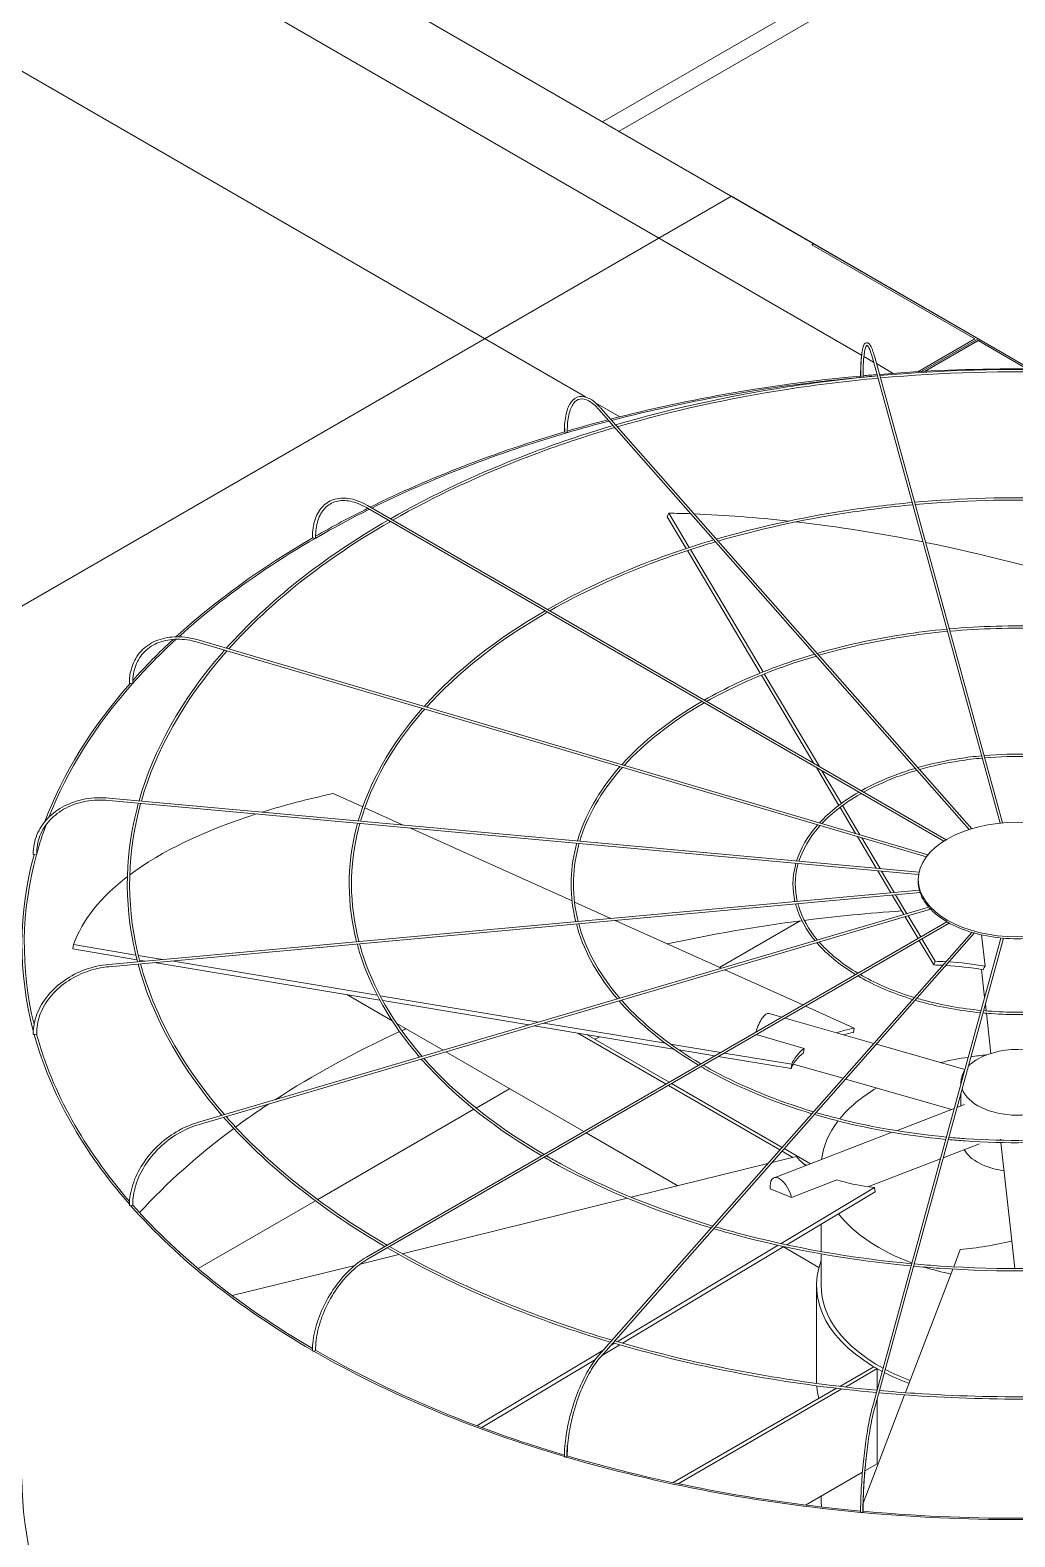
# Model space of a CAD drawing. Header units: millimetres. Extents: x -312439 to 477422, y -331570 to 212570.
# Drawn here: x 396680.4 to 396939.7, y 106075.7 to 106472.1 of the extents above; entities that cross this region are included whole.
import ezdxf

# ---------------------------------------------------------------- set-up
doc = ezdxf.new("R2010")
doc.units = ezdxf.units.MM

msp = doc.modelspace()

# ---------------------------------------------------------------- linework, layer by layer
at = {"color": 3, "linetype": 'Continuous', "lineweight": 0, "extrusion": (0, 0.816497, 0.57735)}
for p, q in [((396929.997, 106390.924), (396671.151, 106540.369)), ((396671.171, 106518.355), (396899.309, 106386.639)), ((396924.52, 106501.918), (396831.135, 106448.002)), ((396928.851, 106499.418), (396835.466, 106445.502)), ((396826.606, 106375.608), (396671.171, 106465.348)), ((396865.037, 106428.429), (395875.478, 105857.107))]:
    msp.add_line(p, q, dxfattribs=at)
at = {"color": 0, "linetype": 'Continuous', "lineweight": 0, "extrusion": (0, 0.816497, 0.57735)}
for p, q in [((396865.037, 106428.429), (396943.711, 106383.007)), ((396886.257, 106415.678), (396886.69, 106415.928)), ((396929.131, 106390.924), (396886.257, 106415.678)), ((396914.109, 106382.251), (396929.131, 106390.924)), ((396915.07, 106382.306), (396929.997, 106390.924)), ((396930.43, 106390.674), (396916.028, 106382.359)), ((396929.997, 106390.424), (396916.028, 106382.359)), ((396942.836, 106383.012), (396929.997, 106390.424)), ((396899.93, 106386.281), (396902.482, 106384.807)), ((396935.765, 106263.482), (396902.172, 106385.937)), ((396936.384, 106263.542), (396902.763, 106386.099)), ((396903.237, 106384.372), (396907.644, 106381.827)), ((396835.637, 106370.394), (396829.214, 106374.102)), ((396927.664, 106261.817), (396830.164, 106372.295)), ((396830.623, 106372.701), (396928.305, 106262.016)), ((396769.237, 106347.046), (396921.555, 106259.105)), ((396768.931, 106346.515), (396920.963, 106258.739)), ((396848.164, 106344.073), (396848.534, 106345.039)), ((396853.126, 106335.732), (396848.164, 106344.073)), ((396848.534, 106345.039), (396853.918, 106335.991)), ((396872.627, 106302.957), (396853.447, 106335.193)), ((396854.239, 106335.452), (396873.389, 106303.265)), ((396916.794, 106255.147), (396724.627, 106311.677)), ((396916.385, 106254.628), (396724.454, 106311.09)), ((396886.769, 106279.189), (396872.944, 106302.425)), ((396873.706, 106302.733), (396888.21, 106278.357)), ((396893.335, 106268.154), (396887.41, 106278.111)), ((396888.851, 106277.28), (396893.99, 106268.643)), ((396914.335, 106249.967), (396701.094, 106269.467)), ((396701.15, 106270.077), (396914.449, 106250.572)), ((396767.975, 106267.792), (396760.216, 106271.283)), ((396894.304, 106268.114), (396898.885, 106260.415)), ((396778.642, 106262.99), (396768.535, 106267.539)), ((396897.739, 106260.752), (396893.65, 106267.624)), ((396823.072, 106242.994), (396780.357, 106262.219)), ((396903.183, 106251.602), (396898.199, 106259.978)), ((396899.346, 106259.641), (396904.183, 106251.511)), ((396907.02, 106245.154), (396903.57, 106250.952)), ((396904.57, 106250.86), (396907.916, 106245.236)), ((396914.232, 106248.133), (396914.232, 106248.633)), ((396701.094, 106226.323), (396914.536, 106245.841)), ((396914.717, 106245.243), (396701.15, 106225.714)), ((396910.436, 106239.412), (396907.367, 106244.571)), ((396908.263, 106244.653), (396911.241, 106239.649)), ((396917.024, 106241.35), (396724.454, 106184.701)), ((396917.483, 106240.846), (396724.627, 106184.113)), ((396833.259, 106238.409), (396823.722, 106242.701)), ((396921.785, 106237.525), (396768.931, 106149.275)), ((396922.404, 106237.175), (396769.237, 106148.744)), ((396862.417, 106225.286), (396834.395, 106237.898)), ((396861.911, 106225.514), (396883.103, 106237.749)), ((396914.173, 106233.131), (396910.759, 106238.868)), ((396911.564, 106239.105), (396914.877, 106233.537)), ((396830.164, 106123.495), (396928.341, 106234.74)), ((396928.991, 106234.552), (396830.623, 106123.09)), ((396902.172, 106109.853), (396936.026, 106233.258)), ((396936.646, 106233.202), (396902.763, 106109.691)), ((396918.318, 106226.165), (396914.487, 106232.604)), ((396915.19, 106233.011), (396918.688, 106227.132)), ((396931.841, 106225.857), (396930.928, 106234.066)), ((396691.646, 106230.365), (396691.811, 106231.51)), ((396708.501, 106227.558), (396691.646, 106230.365)), ((396691.811, 106231.51), (396708.198, 106228.781)), ((396708.855, 106228.672), (396715.209, 106227.614)), ((396710.663, 106227.198), (396709.162, 106227.448)), ((396772.48, 106216.907), (396713.048, 106226.801)), ((396717.594, 106227.217), (396771.798, 106218.193)), ((396883.866, 106215.633), (396863.275, 106224.9)), ((396918.318, 106226.165), (396918.688, 106227.132)), ((396930.897, 106224.986), (396931.722, 106217.569)), ((396775.743, 106211.444), (396763.77, 106218.357)), ((396772.554, 106218.067), (396814.269, 106211.122)), ((396811.724, 106210.373), (396773.248, 106216.779)), ((396874.987, 106213.394), (396878.333, 106212.438)), ((396897.339, 106209.569), (396884.554, 106215.323)), ((396931.905, 106215.922), (396932.11, 106214.081)), ((396932.179, 106213.461), (396933.354, 106202.895)), ((396789.117, 106203.723), (396776.935, 106210.756)), ((396849.803, 106204.033), (396813.11, 106210.142)), ((396815.655, 106210.891), (396847.684, 106205.559)), ((396879.153, 106212.204), (396902.553, 106205.519)), ((396897.174, 106208.424), (396897.339, 106209.569)), ((396824.625, 106208.225), (396847.831, 106194.828)), ((396848.697, 106195.328), (396827.059, 106207.82)), ((396829.162, 106206.606), (396830.323, 106207.277)), ((396849.028, 106205.335), (396862.225, 106203.138)), ((396871.584, 106207.834), (396884.207, 106204.228)), ((396903.205, 106205.333), (396926.537, 106198.667)), ((396826.177, 106182.326), (396789.849, 106203.3)), ((396860.648, 106202.228), (396851.227, 106203.796)), ((396880.759, 106198.88), (396861.599, 106202.07)), ((396863.175, 106202.98), (396880.924, 106200.025)), ((396880.759, 106198.88), (396880.924, 106200.025)), ((396881.325, 106200.086), (396894.449, 106196.337)), ((396797.824, 106188.513), (396806.642, 106193.604)), ((396848.443, 106194.474), (396877.831, 106177.507)), ((396878.416, 106178.169), (396849.309, 106194.974)), ((396895.101, 106196.15), (396923.056, 106188.164)), ((396925.491, 106195.286), (396925.491, 106194.857)), ((396925.491, 106192.542), (396925.491, 106189.101)), ((396924.436, 106188.695), (396926.381, 106189.443)), ((396756.105, 106164.427), (396797.256, 106188.185)), ((396908.498, 106182.564), (396923.726, 106188.422)), ((396850.892, 106168.057), (396826.79, 106181.972)), ((396876.273, 106170.169), (396907.37, 106182.131)), ((396878.372, 106177.194), (396881.248, 106175.534)), ((396885.875, 106173.863), (396878.957, 106177.857)), ((396920.803, 106175.453), (396930.35, 106179.125)), ((396935.893, 106180.062), (396935.866, 106180.304)), ((396938.841, 106153.547), (396935.961, 106179.447)), ((396874.658, 106173.911), (396838.641, 106165.039)), ((396882.181, 106175.764), (396875.701, 106174.168)), ((396883.883, 106174.013), (396884.836, 106173.463)), ((396900.977, 106167.826), (396920.093, 106175.18)), ((396880.9, 106165.007), (396892.833, 106169.597)), ((396837.636, 106164.792), (396778.368, 106150.193)), ((396875.204, 106167.276), (396880.9, 106165.007)), ((396878.111, 106152.869), (396902.703, 106167.589)), ((396902.909, 106166.458), (396879.652, 106152.536)), ((396902.909, 106166.458), (396902.703, 106167.589)), ((396724.64, 106146.26), (396755.526, 106164.093)), ((396888.667, 106150.776), (396888.667, 106157.933)), ((396938.841, 106153.547), (396939.649, 106146.281)), ((396777.494, 106149.978), (396767.302, 106147.467)), ((396834.969, 106127.045), (396877.345, 106152.411)), ((396878.881, 106152.075), (396836.382, 106126.637)), ((396888.082, 106146.585), (396878.73, 106151.985)), ((396888.667, 106141.844), (396888.667, 106150.154)), ((396925.31, 106151.283), (396923.571, 106146.745)), ((396765.855, 106147.111), (396733.595, 106139.165)), ((396923.341, 106146.144), (396910.886, 106113.636)), ((396887.442, 106116.841), (396887.442, 106141.844)), ((396835.663, 106126.206), (396830.81, 106123.301)), ((396833.157, 106125.961), (396834.253, 106126.616)), ((396798.025, 106104.932), (396831.426, 106124.924)), ((396829.237, 106122.36), (396799.317, 106104.451)), ((396902.542, 106120.448), (396893.6, 106115.286)), ((396895.043, 106115.118), (396903.408, 106119.948)), ((396903.408, 106119.948), (396902.542, 106120.448)), ((396903.408, 106119.948), (396903.408, 106114.359)), ((396892.715, 106114.774), (396849.729, 106089.956)), ((396850.996, 106089.688), (396894.153, 106114.604)), ((396910.657, 106113.039), (396899.735, 106084.532)), ((396903.408, 106112.044), (396903.408, 106094.945)), ((396903.408, 106094.945), (396900.205, 106093.095)), ((396899.54, 106092.711), (396884.569, 106084.068)), ((396888.667, 106085.448), (396888.667, 106086.434)), ((396899.057, 106082.762), (396898.954, 106082.494))]:
    msp.add_line(p, q, dxfattribs=at)
at = {"color": 0, "linetype": 'Continuous', "lineweight": 0}
for centre, major_axis, ratio, start_param, end_param in [((396940.467, 106231.622), (-262.225, 0), 0.5773503, 4.5737285, 4.8518651), ((396940.467, 106231.622), (-262.225, 0), 0.5773503, 4.8709744, 5.1337903), ((396940.467, 106231.622), (-261.613, 0), 0.5773503, 4.8702538, 5.1336735), ((396899.362, 106381.129), (0.306, 0), 0.5773503, 3.1415927, 3.7072911), ((396899.41, 106380.955), (0.306, 0.001), 0.5647458, 3.2969897, 4.867786), ((396899.41, 106380.955), (0.306, 0.001), 0.5647458, 4.867786, 6.2831853), ((396940.467, 106231.622), (-261.613, 0), 0.5773503, 4.8601846, 4.8693633), ((396940.467, 106231.622), (-262.225, 0), 0.5773503, 4.8542575, 4.8684283), ((396940.467, 106231.622), (-261.613, 0), 0.5773503, 5.1364588, 5.1836819), ((396940.467, 106231.622), (-262.225, 0), 0.5773503, 5.1365691, 5.1818933), ((396940.467, 106231.622), (-262.225, 0), 0.5773503, 5.1849758, 5.420347), ((396940.467, 106231.622), (-261.613, 0), 0.5773503, 5.183912, 5.4201653), ((396821.381, 106366.501), (0.306, 0), 0.5773503, 3.1415927, 4.134446), ((396821.52, 106366.343), (0.306, 0.003), 0.5659728, 3.6079382, 5.1787345), ((396821.52, 106366.343), (0.306, 0.003), 0.5659728, 5.1787345, 6.2831853), ((396940.467, 106231.622), (-261.613, 0), 0.5773503, 5.4234857, 5.718128), ((396940.467, 106231.622), (-262.225, 0), 0.5773503, 5.4236595, 5.4949761), ((396940.837, 106189.906), (-236.033, 90.421), 0.5343599, 5.2814302, 5.3074736), ((396940.837, 106189.906), (-236.033, 90.421), 0.5343599, 5.1688261, 5.2776752), ((396940.837, 106189.906), (-236.033, 90.421), 0.5343599, 5.0198116, 5.1604272), ((396940.467, 106231.622), (-262.225, 0), 0.5773503, 5.4989549, 5.7196003), ((396755.046, 106338.675), (0.306, 0), 0.5773503, 3.1415927, 4.450555), ((396755.262, 106338.55), (0.306, 0.004), 0.5683066, 3.9193388, 5.4901351), ((396755.262, 106338.55), (0.306, 0.004), 0.5683066, 5.4901351, 6.2831853), ((396940.837, 106189.906), (-236.033, 90.421), 0.5343599, 4.8289255, 5.0170065), ((396940.467, 106231.622), (-261.613, 0), 0.5773503, 5.7230202, 5.8115447), ((396940.467, 106231.622), (-262.225, 0), 0.5773503, 5.7247725, 5.8068149), ((396940.467, 106231.622), (-262.225, 0), 0.5773503, 5.8129334, 6.0685314), ((396940.467, 106231.622), (-261.613, 0), 0.5773503, 5.8119417, 6.0598961), ((396706.851, 106300.377), (0.306, 0), 0.5773503, 3.1415927, 4.7647143), ((396707.124, 106300.297), (0.306, 0.005), 0.5715189, 4.2314546, 5.8022509), ((396707.124, 106300.297), (0.306, 0.005), 0.5715189, 5.8022509, 6.2831853), ((396940.632, 106190.084), (-250.189, 35.961), 0.3284711, 5.5638228, 5.6785471), ((396940.632, 106190.084), (-250.189, 35.961), 0.3284711, 5.6885713, 5.965771), ((396940.467, 106231.622), (-261.613, 0), 0.5773503, 6.0736106, 6.1250005), ((396940.467, 106231.622), (-262.225, 0), 0.5773503, 6.126925, 6.4343205), ((396940.467, 106231.622), (-261.613, 0), 0.5773503, 6.1262297, 6.4235661), ((396681.513, 106255.355), (0.306, 0), 0.5773503, 3.1415927, 5.0788735), ((396681.816, 106255.327), (0.306, 0.006), 0.5752952, 4.5444916, 6.1152879), ((396681.816, 106255.327), (0.306, 0.006), 0.5752952, 6.1152879, 6.2831853), ((396940.632, 106190.084), (-250.189, 35.961), 0.3284711, 5.9728515, 6.2156373), ((396940.359, 106248.133), (-26.126, 0), 0.5773503, 0, 0.1535113), ((396940.359, 106248.133), (-26.126, 0), 0.5773503, 0.160648, 0.4676706), ((396940.467, 106090.382), (-261.613, 0), 0.5773503, 4.8296672, 4.9289778), ((396940.359, 106248.133), (-26.126, 0), 0.5773503, 0.4748072, 0.7818298), ((396940.467, 106090.382), (-261.613, 0), 0.5773503, 4.9315023, 5.0730373), ((396940.359, 106248.133), (-26.126, 0), 0.5773503, 0.7889665, 1.0959891), ((396940.359, 106248.133), (-26.126, 0), 0.5773503, 1.1031258, 1.4101484), ((396940.359, 106248.133), (-26.126, 0), 0.5773503, 1.417285, 1.7243076), ((396940.467, 106188.939), (-56.639, 21.698), 0.5343599, 5.2632147, 5.3074736), ((396940.837, 106189.906), (56.639, -21.698), 0.5343599, 2.113134, 2.1658809), ((396940.467, 106188.939), (-56.639, 21.698), 0.5343599, 5.0728277, 5.2488944), ((396940.837, 106189.906), (56.639, -21.698), 0.5343599, 1.92896, 2.0989228), ((396873.469, 106208.079), (1.518, 5.315), 0.3621096, 0, 1.5955332), ((396940.467, 106090.382), (-261.613, 0), 0.5773503, 5.3840325, 5.5566031), ((396940.467, 106090.382), (-261.613, 0), 0.5773503, 5.3759613, 5.381266), ((396940.632, 106190.084), (-60.036, 8.629), 0.3284711, 5.5638228, 5.6832782), ((396940.467, 106188.939), (-60.036, 8.629), 0.3284711, 5.5638228, 5.6281345), ((396681.513, 106208.015), (0.306, 0), 0.5773503, 3.1415927, 5.3930328), ((396940.467, 106231.622), (-262.225, 0), 0.5773503, 0.15775, 0.4689102), ((396681.816, 106208.043), (0.306, 0.006), 0.5792658, 4.8585762, 6.2831853), ((396940.467, 106231.622), (-261.613, 0), 0.5773503, 0.1573017, 0.4645126), ((396940.467, 106188.939), (-60.036, 8.629), 0.3284711, 5.9809914, 6.2156373), ((396940.632, 106190.084), (-60.036, 8.629), 0.3284711, 5.9787164, 6.2156373), ((396940.467, 106172.974), (-51.8, 0), 0.5773503, 4.9668384, 5.1151413), ((396940.467, 106195.286), (-14.976, 0), 0.5773503, 5.4977871, 5.7722245), ((396940.467, 106172.974), (-51.8, 0), 0.5773503, 4.8725497, 4.9536635), ((396940.467, 106195.286), (-14.976, 0), 0.5773503, 3.6916997, 5.4977871), ((396940.467, 106195.286), (-14.976, 0), 0.5773503, 5.9253681, 6.3268432), ((396940.467, 106172.974), (-51.8, 0), 0.5773503, 5.5125312, 5.8454489), ((396940.467, 106195.286), (-14.976, 0), 0.5773503, 0.1968015, 2.9056449), ((396940.467, 106090.382), (-261.613, 0), 0.5773503, 5.5668053, 5.6187776), ((396940.467, 106172.974), (-51.8, 0), 0.5773503, 5.864801, 6.2160224), ((396940.467, 106090.382), (-261.613, 0), 0.5773503, 5.6218563, 5.7966666), ((396940.467, 106180.379), (-14.976, 0), 0.5773503, 0.3310244, 1.3226651), ((396940.261, 106190.07), (-59.674, -10.853), 0.3443205, 0.1772511, 0.3142745), ((396878.258, 106165.01), (-1.984, 5.159), 0.4527097, 4.5393785, 7.2340672), ((396940.261, 106190.07), (-59.674, -10.853), 0.3443205, 0.5921448, 0.8290657), ((396706.851, 106162.993), (0.306, 0), 0.5773503, 3.1415927, 5.7071921), ((396940.467, 106231.622), (-262.225, 0), 0.5773503, 0.4717795, 0.7837457), ((396707.124, 106163.073), (0.306, 0.005), 0.5830421, 5.1737369, 6.2831853), ((396940.467, 106231.622), (-261.613, 0), 0.5773503, 0.4715588, 0.781436), ((396940.467, 106172.974), (-51.8, 0), 0.5773503, 0.4237953, 1.0021877), ((396940.097, 106189.878), (-56.425, -22.248), 0.5660586, 1.0925617, 1.3294826), ((396940.467, 106141.844), (-53.025, 0), 0.5773503, 6.0678252, 7.1147249), ((396940.467, 106172.974), (-51.8, 0), 0.5773503, 1.0153625, 1.0203014), ((396940.467, 106172.974), (-51.8, 0), 0.5773503, 1.0757224, 1.2236785), ((396940.467, 106141.844), (-51.8, 0), 0.5773503, 0, 0.8158921), ((396755.046, 106124.694), (0.306, 0), 0.5773503, 3.1415927, 6.0213513), ((396940.467, 106231.622), (-262.225, 0), 0.5773503, 0.7858257, 1.0981183), ((396755.262, 106124.819), (0.306, 0.004), 0.5862544, 5.4898935, 6.2831853), ((396940.467, 106231.622), (-261.613, 0), 0.5773503, 0.7858227, 1.096892), ((396940.467, 106141.844), (-53.025, 0), 0.5773503, 0.8456372, 1.0001122), ((396940.467, 106141.844), (-51.8, 0), 0.5773503, 0.8304704, 0.9913861), ((396940.467, 106116.841), (-53.025, 0), 0.5773503, 0, 0.0255506), ((396940.467, 106116.841), (-53.025, 0), 0.5773503, 0.0459168, 0.1554998), ((396821.381, 106096.869), (-0.306, 0), 0.5773503, 0, 3.1415927), ((396940.467, 106231.622), (-262.225, 0), 0.5773503, 1.0998851, 1.4125333), ((396821.52, 106097.026), (-0.306, -0.003), 0.5885883, 2.6652649, 3.1415927), ((396940.467, 106231.622), (-261.613, 0), 0.5773503, 1.1000981, 1.4118355), ((396940.467, 106116.841), (-53.025, 0), 0.5773503, 0.7969487, 0.8037884), ((396940.467, 106085.448), (-51.8, 0), 0.5773503, 0, 0.0632109), ((396899.362, 106082.24), (-0.306, 0), 0.5773503, 0, 3.1415927), ((396940.467, 106231.622), (-262.225, 0), 0.5773503, 1.4139544, 1.727034), ((396899.41, 106082.415), (-0.306, -0.001), 0.5898153, 2.9827557, 3.1415927), ((396940.467, 106231.622), (-261.613, 0), 0.5773503, 1.41439, 1.726367)]:
    msp.add_ellipse(centre, major_axis=major_axis, ratio=ratio, start_param=start_param, end_param=end_param, dxfattribs=at)
msp.add_ellipse((396940.359, 106248.633), major_axis=(-26.126, 0), ratio=0.5773503, dxfattribs=at)
at = {"color": 3, "linetype": 'Continuous', "lineweight": 0}
msp.add_ellipse((396940.467, 106090.882), major_axis=(-262.225, 0), ratio=0.5773503, start_param=0, end_param=2.3561945, dxfattribs=at)
at = {"color": 0, "linetype": 'Continuous', "lineweight": 0}
for points, knots in [([(396899.055, 106381.129), (396899.055, 106382.833), (396899.107, 106384.35), (396899.31, 106386.868), (396899.459, 106387.868), (396899.861, 106389.29), (396900.087, 106389.805), (396900.872, 106389.92), (396901.12, 106389.773), (396901.671, 106389.187), (396901.979, 106388.533), (396902.458, 106387.151), (396902.611, 106386.653), (396902.763, 106386.099)], [4.712389, 4.712389, 4.712389, 4.712389, 5.0265482, 5.0265482, 5.3407075, 5.3407075, 5.6548668, 5.6548668, 5.8236028, 5.8236028, 6.1377621, 6.1377621, 6.2831853, 6.2831853, 6.2831853, 6.2831853]), ([(396899.437, 106387.265), (396899.428, 106387.205), (396899.419, 106387.143), (396899.267, 106386.056), (396899.173, 106384.753), (396899.11, 106382.515), (396899.101, 106381.755), (396899.103, 106380.955)], [1.10131175, 1.10131175, 1.10131175, 1.10131175, 1.12076762, 1.12076762, 1.43803566, 1.43803566, 1.5863026, 1.5863026, 1.5863026, 1.5863026]), ([(396902.172, 106385.937), (396901.854, 106387.098), (396901.535, 106387.989), (396900.978, 106389.07), (396900.729, 106389.22), (396900.703, 106389.22), (396900.498, 106389.071), (396900.146, 106387.906), (396900.001, 106387.056), (396899.791, 106384.813), (396899.729, 106383.383), (396899.716, 106381.494), (396899.715, 106381.227), (396899.716, 106380.956)], [0, 0, 0, 0, 0.3152669, 0.3152669, 0.6094726, 0.6094726, 0.9267406, 0.9267406, 1.2208373, 1.2208373, 1.5356304, 1.5356304, 1.5863402, 1.5863402, 1.5863402, 1.5863402]), ([(396976.616, 106381.219), (396969.121, 106381.897), (396961.57, 106382.365), (396937.342, 106383.18), (396920.584, 106382.71), (396904.102, 106381.219)], [5.342386, 5.342386, 5.342386, 5.342386, 5.43953692, 5.43953692, 5.65318828, 5.65318828, 5.65318828, 5.65318828]), ([(396903.482, 106381.163), (396895.475, 106380.426), (396887.535, 106379.449), (396864.108, 106375.823), (396848.946, 106372.475), (396834.539, 106368.264)], [5.65586592, 5.65586592, 5.65586592, 5.65586592, 5.75969853, 5.75969853, 5.96646224, 5.96646224, 5.96646224, 5.96646224]), ([(396903.647, 106380.563), (396895.569, 106379.822), (396887.56, 106378.836), (396864.239, 106375.218), (396849.243, 106371.91), (396834.987, 106367.756)], [5.65539644, 5.65539644, 5.65539644, 5.65539644, 5.76029586, 5.76029586, 5.96514032, 5.96514032, 5.96514032, 5.96514032]), ([(396976.451, 106380.619), (396968.933, 106381.297), (396961.358, 106381.763), (396937.239, 106382.562), (396920.617, 106382.093), (396904.266, 106380.619)], [5.34285963, 5.34285963, 5.34285963, 5.34285963, 5.44045758, 5.44045758, 5.65271466, 5.65271466, 5.65271466, 5.65271466]), ([(396821.074, 106366.501), (396821.074, 106368.216), (396821.225, 106369.765), (396821.821, 106372.391), (396822.266, 106373.469), (396823.447, 106375.054), (396824.196, 106375.56), (396825.836, 106375.844), (396826.695, 106375.671), (396828.509, 106374.751), (396829.473, 106373.965), (396830.498, 106372.842), (396830.561, 106372.772), (396830.623, 106372.701)], [4.712389, 4.712389, 4.712389, 4.712389, 5.0265482, 5.0265482, 5.3407075, 5.3407075, 5.6548668, 5.6548668, 5.9484515, 5.9484515, 6.2626108, 6.2626108, 6.2831853, 6.2831853, 6.2831853, 6.2831853]), ([(396830.164, 106372.295), (396829.25, 106373.331), (396828.342, 106374.097), (396826.659, 106375.019), (396825.893, 106375.175), (396824.552, 106374.94), (396823.955, 106374.546), (396822.928, 106373.148), (396822.511, 106372.143), (396821.959, 106369.64), (396821.819, 106368.149), (396821.825, 106366.442), (396821.825, 106366.394), (396821.826, 106366.346)], [0, 0, 0, 0, 0.3146448, 0.3146448, 0.6289116, 0.6289116, 0.9461796, 0.9461796, 1.2634477, 1.2634477, 1.5772832, 1.5772832, 1.5863402, 1.5863402, 1.5863402, 1.5863402]), ([(396833.89, 106368.073), (396826.217, 106365.813), (396818.759, 106363.308), (396798.527, 106355.62), (396786.35, 106349.912), (396775.273, 106343.561)], [5.96956861, 5.96956861, 5.96956861, 5.96956861, 6.07987049, 6.07987049, 6.27966483, 6.27966483, 6.27966483, 6.27966483]), ([(396834.338, 106367.566), (396826.564, 106365.284), (396819.013, 106362.751), (396798.862, 106355.09), (396786.836, 106349.461), (396775.886, 106343.207)], [5.96825255, 5.96825255, 5.96825255, 5.96825255, 6.08012371, 6.08012371, 6.27780239, 6.27780239, 6.27780239, 6.27780239]), ([(396821.223, 106367.355), (396821.217, 106367.151), (396821.214, 106366.944), (396821.212, 106366.605), (396821.212, 106366.474), (396821.213, 106366.342)], [7.805980691, 7.805980691, 7.805980691, 7.805980691, 7.845140151, 7.845140151, 7.869416781, 7.869416781, 7.869416781, 7.869416781]), ([(396754.74, 106338.675), (396754.74, 106340.401), (396754.976, 106341.996), (396755.909, 106344.775), (396756.608, 106345.959), (396758.407, 106347.779), (396759.505, 106348.415), (396761.973, 106349.066), (396763.34, 106349.083), (396766.204, 106348.514), (396767.703, 106347.926), (396769.211, 106347.061), (396769.224, 106347.053), (396769.237, 106347.046)], [0, 0, 0, 0, 0.3141593, 0.3141593, 0.6283185, 0.6283185, 0.9411039, 0.9411039, 1.2538555, 1.2538555, 1.5680148, 1.5680148, 1.5707963, 1.5707963, 1.5707963, 1.5707963]), ([(396768.931, 106346.515), (396767.494, 106347.345), (396766.062, 106347.906), (396763.362, 106348.441), (396762.096, 106348.416), (396759.845, 106347.802), (396758.858, 106347.215), (396757.235, 106345.521), (396756.599, 106344.413), (396755.754, 106341.765), (396755.546, 106340.228), (396755.569, 106338.554)], [4.712389, 4.712389, 4.712389, 4.712389, 5.029657, 5.029657, 5.3469251, 5.3469251, 5.6641931, 5.6641931, 5.9814611, 5.9814611, 6.2987292, 6.2987292, 6.2987292, 6.2987292]), ([(396912.625, 106347.835), (396906.639, 106347.283), (396900.703, 106346.552), (396883.187, 106343.842), (396871.849, 106341.342), (396861.072, 106338.199)], [5.65618024, 5.65618024, 5.65618024, 5.65618024, 5.75959703, 5.75959703, 5.96555925, 5.96555925, 5.96555925, 5.96555925]), ([(396912.789, 106347.235), (396906.734, 106346.679), (396900.728, 106345.939), (396883.318, 106343.237), (396872.146, 106340.777), (396861.52, 106337.691)], [5.6555551, 5.6555551, 5.6555551, 5.6555551, 5.760393, 5.760393, 5.9637948, 5.9637948, 5.9637948, 5.9637948]), ([(396967.473, 106347.891), (396961.89, 106348.394), (396956.264, 106348.742), (396938.146, 106349.354), (396925.593, 106349.004), (396913.244, 106347.891)], [5.34296141, 5.34296141, 5.34296141, 5.34296141, 5.43938168, 5.43938168, 5.65261288, 5.65261288, 5.65261288, 5.65261288]), ([(396967.309, 106347.291), (396961.701, 106347.794), (396956.052, 106348.14), (396938.044, 106348.735), (396925.626, 106348.387), (396913.409, 106347.291)], [5.34359392, 5.34359392, 5.34359392, 5.34359392, 5.44060854, 5.44060854, 5.65198037, 5.65198037, 5.65198037, 5.65198037]), ([(396860.423, 106338.009), (396854.672, 106336.314), (396849.083, 106334.437), (396833.963, 106328.692), (396824.872, 106324.436), (396816.596, 106319.703)], [5.96969757, 5.96969757, 5.96969757, 5.96969757, 6.07982614, 6.07982614, 6.27841616, 6.27841616, 6.27841616, 6.27841616]), ([(396860.87, 106337.502), (396855.02, 106335.785), (396849.337, 106333.879), (396834.298, 106328.161), (396825.359, 106323.985), (396817.21, 106319.348)], [5.96794353, 5.96794353, 5.96794353, 5.96794353, 6.08016355, 6.08016355, 6.27592849, 6.27592849, 6.27592849, 6.27592849]), ([(396958.333, 106314.574), (396954.66, 106314.903), (396950.959, 106315.131), (396938.95, 106315.538), (396930.6, 106315.309), (396922.384, 106314.574)], [5.34408303, 5.34408303, 5.34408303, 5.34408303, 5.43906993, 5.43906993, 5.65149126, 5.65149126, 5.65149126, 5.65149126]), ([(396706.545, 106300.377), (396706.545, 106302.11), (396706.844, 106303.759), (396708.02, 106306.729), (396708.896, 106308.048), (396711.137, 106310.215), (396712.5, 106311.063), (396715.572, 106312.204), (396717.279, 106312.498), (396720.867, 106312.511), (396722.748, 106312.23), (396724.627, 106311.677)], [4.712389, 4.712389, 4.712389, 4.712389, 5.0265482, 5.0265482, 5.3407075, 5.3407075, 5.6548668, 5.6548668, 5.969026, 5.969026, 6.2831853, 6.2831853, 6.2831853, 6.2831853]), ([(396724.454, 106311.09), (396722.638, 106311.624), (396720.826, 106311.891), (396717.391, 106311.868), (396715.769, 106311.578), (396712.877, 106310.478), (396711.606, 106309.668), (396709.532, 106307.61), (396708.728, 106306.361), (396707.662, 106303.538), (396707.402, 106301.963), (396707.43, 106300.302)], [0, 0, 0, 0, 0.317268, 0.317268, 0.6345361, 0.6345361, 0.9518041, 0.9518041, 1.2690722, 1.2690722, 1.5863402, 1.5863402, 1.5863402, 1.5863402]), ([(396921.765, 106314.518), (396917.802, 106314.151), (396913.871, 106313.666), (396902.264, 106311.872), (396894.747, 106310.22), (396887.597, 106308.143)], [5.65683386, 5.65683386, 5.65683386, 5.65683386, 5.75939254, 5.75939254, 5.96383461, 5.96383461, 5.96383461, 5.96383461]), ([(396921.929, 106313.918), (396917.896, 106313.547), (396913.896, 106313.053), (396902.395, 106311.267), (396895.044, 106309.654), (396888.045, 106307.635)], [5.65589869, 5.65589869, 5.65589869, 5.65589869, 5.76058509, 5.76058509, 5.96118261, 5.96118261, 5.96118261, 5.96118261]), ([(396958.169, 106313.974), (396954.472, 106314.303), (396950.747, 106314.529), (396938.847, 106314.92), (396930.632, 106314.693), (396922.549, 106313.974)], [5.34503474, 5.34503474, 5.34503474, 5.34503474, 5.44090812, 5.44090812, 5.65053954, 5.65053954, 5.65053954, 5.65053954]), ([(396731.595, 106308.989), (396731.369, 106308.734), (396731.145, 106308.478), (396720.305, 106296.009), (396712.907, 106282.854), (396709.072, 106269.352)], [0.31387846, 0.31387846, 0.31387846, 0.31387846, 0.32022171, 0.32022171, 0.6228537, 0.6228537, 0.6228537, 0.6228537]), ([(396732.244, 106308.798), (396731.971, 106308.491), (396731.7, 106308.183), (396720.868, 106295.737), (396713.515, 106282.681), (396709.693, 106269.295)], [0.31209175, 0.31209175, 0.31209175, 0.31209175, 0.31977769, 0.31977769, 0.62202139, 0.62202139, 0.62202139, 0.62202139]), ([(396886.948, 106307.953), (396883.123, 106306.825), (396879.405, 106305.576), (396869.395, 106301.773), (396863.388, 106298.968), (396857.91, 106295.851)], [5.97003164, 5.97003164, 5.97003164, 5.97003164, 6.07973571, 6.07973571, 6.27604568, 6.27604568, 6.27604568, 6.27604568]), ([(396887.395, 106307.446), (396883.471, 106306.296), (396879.659, 106305.019), (396869.73, 106301.243), (396863.875, 106298.517), (396858.525, 106295.495)], [5.96740299, 5.96740299, 5.96740299, 5.96740299, 6.08024114, 6.08024114, 6.27230164, 6.27230164, 6.27230164, 6.27230164]), ([(396783.66, 106293.673), (396783.484, 106293.473), (396783.309, 106293.273), (396775.215, 106283.961), (396769.679, 106274.149), (396766.783, 106264.075)], [0.31368489, 0.31368489, 0.31368489, 0.31368489, 0.32029533, 0.32029533, 0.62093354, 0.62093354, 0.62093354, 0.62093354]), ([(396784.309, 106293.482), (396784.086, 106293.23), (396783.863, 106292.977), (396775.778, 106283.688), (396770.286, 106273.976), (396767.404, 106264.018)], [0.31130083, 0.31130083, 0.31130083, 0.31130083, 0.31970361, 0.31970361, 0.61980435, 0.61980435, 0.61980435, 0.61980435]), ([(396930.905, 106281.201), (396928.964, 106281.019), (396927.039, 106280.781), (396921.342, 106279.902), (396917.645, 106279.097), (396914.122, 106278.087)], [5.65878241, 5.65878241, 5.65878241, 5.65878241, 5.75876753, 5.75876753, 5.95869527, 5.95869527, 5.95869527, 5.95869527]), ([(396931.069, 106280.601), (396929.058, 106280.415), (396927.065, 106280.168), (396921.473, 106279.298), (396917.942, 106278.531), (396914.571, 106277.578)], [5.65692719, 5.65692719, 5.65692719, 5.65692719, 5.76114351, 5.76114351, 5.95335964, 5.95335964, 5.95335964, 5.95335964]), ([(396949.193, 106281.257), (396947.43, 106281.411), (396945.655, 106281.519), (396939.754, 106281.723), (396935.607, 106281.614), (396931.524, 106281.257)], [5.34742678, 5.34742678, 5.34742678, 5.34742678, 5.43812478, 5.43812478, 5.64814751, 5.64814751, 5.64814751, 5.64814751]), ([(396949.029, 106280.657), (396947.242, 106280.811), (396945.444, 106280.917), (396939.651, 106281.105), (396935.64, 106280.998), (396931.689, 106280.657)], [5.34934775, 5.34934775, 5.34934775, 5.34934775, 5.44178794, 5.44178794, 5.64622654, 5.64622654, 5.64622654, 5.64622654]), ([(396835.718, 106278.359), (396835.593, 106278.217), (396835.469, 106278.076), (396830.121, 106271.92), (396826.447, 106265.448), (396824.492, 106258.798)], [0.31344956, 0.31344956, 0.31344956, 0.31344956, 0.32044212, 0.32044212, 0.61727915, 0.61727915, 0.61727915, 0.61727915]), ([(396836.367, 106278.168), (396836.195, 106277.974), (396836.024, 106277.78), (396830.685, 106271.648), (396827.055, 106265.275), (396825.114, 106258.741)], [0.30986952, 0.30986952, 0.30986952, 0.30986952, 0.31955549, 0.31955549, 0.6155298, 0.6155298, 0.6155298, 0.6155298]), ([(396913.472, 106277.898), (396911.574, 106277.336), (396909.727, 106276.715), (396904.827, 106274.855), (396901.904, 106273.5), (396899.225, 106271.997)], [5.97102709, 5.97102709, 5.97102709, 5.97102709, 6.0794509, 6.0794509, 6.26898955, 6.26898955, 6.26898955, 6.26898955]), ([(396913.92, 106277.391), (396911.921, 106276.808), (396909.981, 106276.158), (396905.163, 106274.325), (396902.392, 106273.049), (396899.843, 106271.64)], [5.96578422, 5.96578422, 5.96578422, 5.96578422, 6.08045705, 6.08045705, 6.26142742, 6.26142742, 6.26142742, 6.26142742]), ([(396681.207, 106255.355), (396681.207, 106257.091), (396681.54, 106258.799), (396682.839, 106261.985), (396683.805, 106263.462), (396686.269, 106266.041), (396687.767, 106267.142), (396691.147, 106268.863), (396693.028, 106269.483), (396696.99, 106270.185), (396699.07, 106270.267), (396701.15, 106270.077)], [4.712389, 4.712389, 4.712389, 4.712389, 5.0265482, 5.0265482, 5.3407075, 5.3407075, 5.6548668, 5.6548668, 5.969026, 5.969026, 6.2831853, 6.2831853, 6.2831853, 6.2831853]), ([(396701.094, 106269.467), (396699.079, 106269.651), (396697.064, 106269.569), (396693.241, 106268.88), (396691.432, 106268.275), (396688.201, 106266.604), (396686.779, 106265.539), (396684.46, 106263.06), (396683.563, 106261.647), (396682.379, 106258.609), (396682.091, 106256.984), (396682.122, 106255.333)], [6.2831853, 6.2831853, 6.2831853, 6.2831853, 6.6004533, 6.6004533, 6.9177214, 6.9177214, 7.2349894, 7.2349894, 7.5522575, 7.5522575, 7.8695255, 7.8695255, 7.8695255, 7.8695255]), ([(396708.904, 106268.753), (396708.745, 106268.175), (396708.592, 106267.597), (396705.093, 106253.777), (396705.16, 106240.243), (396708.643, 106227.014)], [0.6273321, 0.6273321, 0.6273321, 0.6273321, 0.64026634, 0.64026634, 0.9362265, 0.9362265, 0.9362265, 0.9362265]), ([(396709.524, 106268.696), (396709.362, 106268.111), (396709.206, 106267.525), (396705.703, 106253.74), (396705.772, 106240.258), (396709.261, 106227.07)], [0.62653255, 0.62653255, 0.62653255, 0.62653255, 0.63973087, 0.63973087, 0.93697289, 0.93697289, 0.93697289, 0.93697289]), ([(396766.614, 106263.475), (396766.489, 106263.024), (396766.369, 106262.572), (396763.757, 106252.247), (396763.789, 106242.157), (396766.348, 106232.29)], [0.62689443, 0.62689443, 0.62689443, 0.62689443, 0.64035432, 0.64035432, 0.93404611, 0.93404611, 0.93404611, 0.93404611]), ([(396767.234, 106263.419), (396767.106, 106262.96), (396766.983, 106262.5), (396764.367, 106252.21), (396764.4, 106242.172), (396766.966, 106232.347)], [0.62582334, 0.62582334, 0.62582334, 0.62582334, 0.63964072, 0.63964072, 0.93502054, 0.93502054, 0.93502054, 0.93502054]), ([(396887.776, 106263.044), (396887.703, 106262.962), (396887.63, 106262.879), (396885.027, 106259.88), (396883.215, 106256.746), (396882.205, 106253.52)], [0.31275087, 0.31275087, 0.31275087, 0.31275087, 0.32087906, 0.32087906, 0.60646372, 0.60646372, 0.60646372, 0.60646372]), ([(396888.426, 106262.853), (396888.305, 106262.718), (396888.185, 106262.583), (396885.592, 106259.609), (396883.825, 106256.573), (396882.829, 106253.463)], [0.30556743, 0.30556743, 0.30556743, 0.30556743, 0.31911145, 0.31911145, 0.60263629, 0.60263629, 0.60263629, 0.60263629]), ([(396824.32, 106258.199), (396824.231, 106257.877), (396824.145, 106257.555), (396822.42, 106250.725), (396822.417, 106244.075), (396824.057, 106237.568)], [0.62618978, 0.62618978, 0.62618978, 0.62618978, 0.64052907, 0.64052907, 0.92987427, 0.92987427, 0.92987427, 0.92987427]), ([(396824.94, 106258.142), (396824.848, 106257.813), (396824.76, 106257.483), (396823.03, 106250.688), (396823.029, 106244.09), (396824.675, 106237.624)], [0.62457061, 0.62457061, 0.62457061, 0.62457061, 0.6394598, 0.6394598, 0.93127617, 0.93127617, 0.93127617, 0.93127617]), ([(396882.027, 106252.922), (396881.973, 106252.73), (396881.922, 106252.537), (396881.082, 106249.203), (396881.048, 106245.993), (396881.773, 106242.845)], [0.62410482, 0.62410482, 0.62410482, 0.62410482, 0.64104385, 0.64104385, 0.91753144, 0.91753144, 0.91753144, 0.91753144]), ([(396882.648, 106252.865), (396882.59, 106252.666), (396882.536, 106252.466), (396881.693, 106249.166), (396881.66, 106246.007), (396882.388, 106242.902)], [0.62079185, 0.62079185, 0.62079185, 0.62079185, 0.63891194, 0.63891194, 0.91997787, 0.91997787, 0.91997787, 0.91997787]), ([(396881.92, 106242.244), (396881.989, 106241.98), (396882.064, 106241.716), (396883.079, 106238.364), (396884.747, 106235.357), (396887.08, 106232.541)], [0.93516687, 0.93516687, 0.93516687, 0.93516687, 0.95843835, 0.95843835, 1.2316048, 1.2316048, 1.2316048, 1.2316048]), ([(396882.539, 106242.3), (396882.608, 106242.042), (396882.682, 106241.784), (396883.698, 106238.488), (396885.37, 106235.518), (396887.72, 106232.729)], [0.93813971, 0.93813971, 0.93813971, 0.93813971, 0.96156851, 0.96156851, 1.23828559, 1.23828559, 1.23828559, 1.23828559]), ([(396824.213, 106236.967), (396824.336, 106236.508), (396824.467, 106236.05), (396826.545, 106229.219), (396830.063, 106223.013), (396835.014, 106217.224)], [0.93878416, 0.93878416, 0.93878416, 0.93878416, 0.9592157, 0.9592157, 1.24402203, 1.24402203, 1.24402203, 1.24402203]), ([(396824.832, 106237.023), (396824.955, 106236.571), (396825.085, 106236.118), (396827.165, 106229.344), (396830.688, 106223.176), (396835.658, 106217.414)], [0.94031776, 0.94031776, 0.94031776, 0.94031776, 0.96078603, 0.96078603, 1.24747633, 1.24747633, 1.24747633, 1.24747633]), ([(396888.159, 106232.22), (396888.412, 106231.933), (396888.672, 106231.647), (396891.47, 106228.68), (396894.644, 106226.191), (396898.345, 106223.992)], [1.2552022, 1.2552022, 1.2552022, 1.2552022, 1.28394226, 1.28394226, 1.55644282, 1.55644282, 1.55644282, 1.55644282]), ([(396766.507, 106231.69), (396766.683, 106231.036), (396766.87, 106230.384), (396770.011, 106220.074), (396775.382, 106210.671), (396782.953, 106201.91)], [0.94000678, 0.94000678, 0.94000678, 0.94000678, 0.95947637, 0.95947637, 1.24820492, 1.24820492, 1.24820492, 1.24820492]), ([(396767.126, 106231.747), (396767.302, 106231.099), (396767.489, 106230.452), (396770.631, 106220.2), (396776.007, 106210.834), (396783.599, 106202.1)], [0.94103976, 0.94103976, 0.94103976, 0.94103976, 0.9605244, 0.9605244, 1.25053309, 1.25053309, 1.25053309, 1.25053309]), ([(396887.512, 106232.03), (396887.759, 106231.745), (396888.012, 106231.462), (396890.818, 106228.43), (396894.013, 106225.887), (396897.738, 106223.641)], [1.24820371, 1.24820371, 1.24820371, 1.24820371, 1.27608724, 1.27608724, 1.54927756, 1.54927756, 1.54927756, 1.54927756]), ([(396681.207, 106208.015), (396681.207, 106209.751), (396681.54, 106211.516), (396682.834, 106214.926), (396683.794, 106216.572), (396686.247, 106219.586), (396687.738, 106220.955), (396691.106, 106223.286), (396692.982, 106224.247), (396696.936, 106225.671), (396699.015, 106226.133), (396701.094, 106226.323)], [4.712389, 4.712389, 4.712389, 4.712389, 5.0265482, 5.0265482, 5.3407075, 5.3407075, 5.6548668, 5.6548668, 5.969026, 5.969026, 6.2831853, 6.2831853, 6.2831853, 6.2831853]), ([(396701.15, 106225.714), (396699.134, 106225.529), (396697.118, 106225.078), (396693.287, 106223.688), (396691.473, 106222.749), (396688.23, 106220.479), (396686.801, 106219.148), (396684.47, 106216.23), (396683.568, 106214.643), (396682.379, 106211.375), (396682.091, 106209.694), (396682.122, 106208.049)], [0, 0, 0, 0, 0.317268, 0.317268, 0.6345361, 0.6345361, 0.9518041, 0.9518041, 1.2690722, 1.2690722, 1.5863402, 1.5863402, 1.5863402, 1.5863402]), ([(396708.803, 106226.413), (396709.032, 106225.569), (396709.275, 106224.726), (396713.478, 106210.937), (396720.705, 106198.333), (396730.902, 106186.597)], [0.94070481, 0.94070481, 0.94070481, 0.94070481, 0.95960699, 0.95960699, 1.25038008, 1.25038008, 1.25038008, 1.25038008]), ([(396709.422, 106226.47), (396709.651, 106225.632), (396709.893, 106224.794), (396714.098, 106211.063), (396721.33, 106198.497), (396731.549, 106186.788)], [0.94148414, 0.94148414, 0.94148414, 0.94148414, 0.96039344, 0.96039344, 1.25213605, 1.25213605, 1.25213605, 1.25213605]), ([(396931.341, 106224.912), (396931.446, 106225.186), (396931.586, 106225.465), (396931.786, 106225.776), (396931.813, 106225.817), (396931.841, 106225.857)], [0, 0, 0, 0, 1.7008868, 1.7008868, 1.9577529, 1.9577529, 1.9577529, 1.9577529]), ([(396898.341, 106223.283), (396898.791, 106223.02), (396899.247, 106222.761), (396903.611, 106220.367), (396908.015, 106218.54), (396912.763, 106217.089)], [1.5639266, 1.5639266, 1.5639266, 1.5639266, 1.59638594, 1.59638594, 1.86940636, 1.86940636, 1.86940636, 1.86940636]), ([(396898.953, 106223.636), (396899.399, 106223.379), (396899.852, 106223.126), (396904.168, 106220.792), (396908.52, 106219.009), (396913.209, 106217.594)], [1.5712561, 1.5712561, 1.5712561, 1.5712561, 1.60358263, 1.60358263, 1.87454698, 1.87454698, 1.87454698, 1.87454698]), ([(396835.454, 106216.715), (396835.907, 106216.196), (396836.372, 106215.681), (396842.082, 106209.539), (396848.693, 106204.345), (396856.42, 106199.786)], [1.2523872, 1.2523872, 1.2523872, 1.2523872, 1.27803342, 1.27803342, 1.55997281, 1.55997281, 1.55997281, 1.55997281]), ([(396836.101, 106216.906), (396836.561, 106216.385), (396837.032, 106215.866), (396842.734, 106209.791), (396849.325, 106204.651), (396857.029, 106200.138)], [1.2559207, 1.2559207, 1.2559207, 1.2559207, 1.28197401, 1.28197401, 1.56361702, 1.56361702, 1.56361702, 1.56361702]), ([(396913.409, 106216.895), (396914.03, 106216.71), (396914.658, 106216.532), (396920.156, 106215.042), (396925.334, 106214.11), (396930.633, 106213.598)], [1.88173801, 1.88173801, 1.88173801, 1.88173801, 1.91726722, 1.91726722, 2.19052772, 2.19052772, 2.19052772, 2.19052772]), ([(396913.856, 106217.401), (396914.478, 106217.219), (396915.106, 106217.043), (396920.518, 106215.597), (396925.599, 106214.694), (396930.797, 106214.198)], [1.88697171, 1.88697171, 1.88697171, 1.88697171, 1.922693, 1.922693, 2.19235404, 2.19235404, 2.19235404, 2.19235404]), ([(396931.252, 106213.54), (396931.968, 106213.476), (396932.686, 106213.419), (396938.739, 106213.004), (396944.159, 106213.062), (396949.466, 106213.54)], [2.20116261, 2.20116261, 2.20116261, 2.20116261, 2.23802396, 2.23802396, 2.51122637, 2.51122637, 2.51122637, 2.51122637]), ([(396931.416, 106214.141), (396932.167, 106214.074), (396932.92, 106214.015), (396938.866, 106213.621), (396944.137, 106213.68), (396949.301, 106214.141)], [2.2030547, 2.2030547, 2.2030547, 2.2030547, 2.24193573, 2.24193573, 2.50933428, 2.50933428, 2.50933428, 2.50933428]), ([(396783.396, 106201.401), (396784.056, 106200.648), (396784.732, 106199.9), (396793.346, 106190.649), (396803.374, 106182.805), (396815.105, 106175.933)], [1.25379638, 1.25379638, 1.25379638, 1.25379638, 1.27868669, 1.27868669, 1.5635663, 1.5635663, 1.5635663, 1.5635663]), ([(396784.044, 106201.592), (396784.71, 106200.836), (396785.392, 106200.086), (396793.999, 106190.901), (396804.007, 106183.111), (396815.715, 106176.286)], [1.25615972, 1.25615972, 1.25615972, 1.25615972, 1.28131662, 1.28131662, 1.56600951, 1.56600951, 1.56600951, 1.56600951]), ([(396884.207, 106204.228), (396884.195, 106204.175), (396884.184, 106204.121), (396884.101, 106203.715), (396884.042, 106203.371), (396883.995, 106203.046)], [52.4705624, 52.4705624, 52.4705624, 52.4705624, 52.7274285, 52.7274285, 54.4283153, 54.4283153, 54.4283153, 54.4283153]), ([(396857.028, 106199.43), (396857.879, 106198.935), (396858.744, 106198.447), (396867.559, 106193.63), (396876.545, 106189.938), (396886.237, 106187.031)], [1.56734097, 1.56734097, 1.56734097, 1.56734097, 1.5981909, 1.5981909, 1.87714164, 1.87714164, 1.87714164, 1.87714164]), ([(396857.64, 106199.784), (396858.488, 106199.294), (396859.349, 106198.812), (396868.116, 106194.055), (396877.05, 106190.408), (396886.683, 106187.537)], [1.57102631, 1.57102631, 1.57102631, 1.57102631, 1.60180119, 1.60180119, 1.87974458, 1.87974458, 1.87974458, 1.87974458]), ([(396706.545, 106162.993), (396706.545, 106164.725), (396706.844, 106166.54), (396708.006, 106170.16), (396708.869, 106171.966), (396711.074, 106175.395), (396712.415, 106177.018), (396715.446, 106179.928), (396717.136, 106181.214), (396720.7, 106183.324), (396722.576, 106184.148), (396724.454, 106184.701)], [4.712389, 4.712389, 4.712389, 4.712389, 5.0265482, 5.0265482, 5.3407075, 5.3407075, 5.6548668, 5.6548668, 5.969026, 5.969026, 6.2831853, 6.2831853, 6.2831853, 6.2831853]), ([(396731.346, 106186.09), (396732.21, 106185.105), (396733.095, 106184.128), (396744.613, 106171.768), (396758.062, 106161.271), (396773.801, 106152.086)], [1.25457919, 1.25457919, 1.25457919, 1.25457919, 1.27901417, 1.27901417, 1.56542833, 1.56542833, 1.56542833, 1.56542833]), ([(396731.994, 106186.28), (396732.864, 106185.294), (396733.755, 106184.313), (396745.266, 106172.02), (396758.695, 106161.578), (396774.412, 106152.439)], [1.25635494, 1.25635494, 1.25635494, 1.25635494, 1.28098769, 1.28098769, 1.56726607, 1.56726607, 1.56726607, 1.56726607]), ([(396886.884, 106186.839), (396888.114, 106186.476), (396889.355, 106186.125), (396900.399, 106183.142), (396910.825, 106181.284), (396921.493, 106180.281)], [1.88333864, 1.88333864, 1.88333864, 1.88333864, 1.91863403, 1.91863403, 2.19480098, 2.19480098, 2.19480098, 2.19480098]), ([(396887.331, 106187.346), (396888.562, 106186.985), (396889.803, 106186.636), (396900.761, 106183.698), (396911.09, 106181.868), (396921.657, 106180.881)], [1.88596498, 1.88596498, 1.88596498, 1.88596498, 1.92135596, 1.92135596, 2.19572889, 2.19572889, 2.19572889, 2.19572889]), ([(396724.627, 106184.113), (396722.811, 106183.579), (396720.992, 106182.777), (396717.533, 106180.719), (396715.894, 106179.463), (396712.961, 106176.621), (396711.668, 106175.037), (396709.557, 106171.701), (396708.74, 106169.95), (396707.662, 106166.46), (396707.402, 106164.722), (396707.43, 106163.078)], [6.2831853, 6.2831853, 6.2831853, 6.2831853, 6.6004533, 6.6004533, 6.9177214, 6.9177214, 7.2349894, 7.2349894, 7.5522575, 7.5522575, 7.8695255, 7.8695255, 7.8695255, 7.8695255]), ([(396922.277, 106180.824), (396923.814, 106180.685), (396925.357, 106180.564), (396937.379, 106179.76), (396948.021, 106179.883), (396958.441, 106180.824)], [2.20108803, 2.20108803, 2.20108803, 2.20108803, 2.24097619, 2.24097619, 2.51130095, 2.51130095, 2.51130095, 2.51130095]), ([(396922.112, 106180.224), (396923.615, 106180.087), (396925.122, 106179.967), (396937.252, 106179.143), (396948.042, 106179.264), (396958.606, 106180.224)], [2.20014358, 2.20014358, 2.20014358, 2.20014358, 2.23901367, 2.23901367, 2.5122454, 2.5122454, 2.5122454, 2.5122454]), ([(396815.714, 106175.578), (396816.968, 106174.851), (396818.242, 106174.134), (396831.507, 106166.893), (396845.076, 106161.337), (396859.712, 106156.975)], [1.56848817, 1.56848817, 1.56848817, 1.56848817, 1.5987935, 1.5987935, 1.87973748, 1.87973748, 1.87973748, 1.87973748]), ([(396816.326, 106175.931), (396817.577, 106175.21), (396818.846, 106174.499), (396832.064, 106167.318), (396845.581, 106161.807), (396860.158, 106157.482)], [1.57094967, 1.57094967, 1.57094967, 1.57094967, 1.60120298, 1.60120298, 1.88148008, 1.88148008, 1.88148008, 1.88148008]), ([(396860.359, 106156.783), (396862.197, 106156.241), (396864.052, 106155.718), (396880.642, 106151.242), (396896.316, 106148.458), (396912.353, 106146.964)], [1.8838758, 1.8838758, 1.8838758, 1.8838758, 1.91908947, 1.91908947, 2.1962344, 2.1962344, 2.1962344, 2.1962344]), ([(396860.806, 106157.29), (396862.645, 106156.75), (396864.5, 106156.229), (396881.003, 106151.798), (396896.581, 106149.042), (396912.517, 106147.564)], [1.88562881, 1.88562881, 1.88562881, 1.88562881, 1.92090607, 1.92090607, 2.19685631, 2.19685631, 2.19685631, 2.19685631]), ([(396754.74, 106124.694), (396754.74, 106126.42), (396754.976, 106128.275), (396755.895, 106132.07), (396756.577, 106134.009), (396758.321, 106137.788), (396759.382, 106139.627), (396761.783, 106143.026), (396763.121, 106144.587), (396765.949, 106147.28), (396767.437, 106148.412), (396768.931, 106149.275)], [0, 0, 0, 0, 0.3141593, 0.3141593, 0.6283185, 0.6283185, 0.9424778, 0.9424778, 1.2566371, 1.2566371, 1.5707963, 1.5707963, 1.5707963, 1.5707963]), ([(396774.411, 106151.731), (396776.064, 106150.774), (396777.742, 106149.83), (396795.457, 106140.166), (396813.611, 106132.745), (396833.195, 106126.929)], [1.56912341, 1.56912341, 1.56912341, 1.56912341, 1.59909496, 1.59909496, 1.88107719, 1.88107719, 1.88107719, 1.88107719]), ([(396775.023, 106152.085), (396776.673, 106151.133), (396778.347, 106150.195), (396796.014, 106140.591), (396814.116, 106133.215), (396833.641, 106127.435)], [1.57097144, 1.57097144, 1.57097144, 1.57097144, 1.60090305, 1.60090305, 1.88238695, 1.88238695, 1.88238695, 1.88238695]), ([(396769.237, 106148.744), (396767.8, 106147.914), (396766.357, 106146.815), (396763.61, 106144.188), (396762.307, 106142.661), (396759.974, 106139.331), (396758.945, 106137.529), (396757.264, 106133.835), (396756.613, 106131.942), (396755.754, 106128.26), (396755.546, 106126.47), (396755.569, 106124.824)], [4.712389, 4.712389, 4.712389, 4.712389, 5.029657, 5.029657, 5.3469251, 5.3469251, 5.6641931, 5.6641931, 5.9814611, 5.9814611, 6.2987292, 6.2987292, 6.2987292, 6.2987292]), ([(396912.972, 106146.907), (396915.262, 106146.698), (396917.558, 106146.516), (396935.765, 106145.282), (396951.926, 106145.467), (396967.745, 106146.907)], [2.19980176, 2.19980176, 2.19980176, 2.19980176, 2.23934285, 2.23934285, 2.51258722, 2.51258722, 2.51258722, 2.51258722]), ([(396913.137, 106147.507), (396915.461, 106147.296), (396917.792, 106147.112), (396935.892, 106145.9), (396951.904, 106146.085), (396967.581, 106147.507)], [2.20043103, 2.20043103, 2.20043103, 2.20043103, 2.24065263, 2.24065263, 2.51195795, 2.51195795, 2.51195795, 2.51195795]), ([(396833.842, 106126.737), (396836.286, 106126.017), (396838.752, 106125.321), (396860.885, 106119.354), (396881.81, 106115.643), (396903.216, 106113.658)], [1.88418355, 1.88418355, 1.88418355, 1.88418355, 1.91931715, 1.91931715, 2.19696607, 2.19696607, 2.19696607, 2.19696607]), ([(396834.29, 106127.244), (396836.734, 106126.526), (396839.2, 106125.833), (396861.247, 106119.91), (396882.075, 106116.227), (396903.381, 106114.258)], [1.88549918, 1.88549918, 1.88549918, 1.88549918, 1.92068034, 1.92068034, 2.19743376, 2.19743376, 2.19743376, 2.19743376]), ([(396821.074, 106096.869), (396821.074, 106098.584), (396821.225, 106100.465), (396821.813, 106104.382), (396822.249, 106106.416), (396823.365, 106110.443), (396824.044, 106112.435), (396825.581, 106116.184), (396826.438, 106117.941), (396828.25, 106121.053), (396829.204, 106122.406), (396830.164, 106123.495)], [4.712389, 4.712389, 4.712389, 4.712389, 5.0265482, 5.0265482, 5.3407075, 5.3407075, 5.6548668, 5.6548668, 5.969026, 5.969026, 6.2831853, 6.2831853, 6.2831853, 6.2831853]), ([(396830.623, 106123.09), (396829.709, 106122.054), (396828.789, 106120.749), (396827.028, 106117.723), (396826.188, 106115.999), (396824.683, 106112.313), (396824.018, 106110.352), (396822.931, 106106.392), (396822.509, 106104.393), (396821.95, 106100.561), (396821.814, 106098.729), (396821.826, 106097.058), (396821.826, 106097.044), (396821.826, 106097.029)], [0, 0, 0, 0, 0.3146448, 0.3146448, 0.6317673, 0.6317673, 0.9490354, 0.9490354, 1.2663034, 1.2663034, 1.5835715, 1.5835715, 1.5863402, 1.5863402, 1.5863402, 1.5863402]), ([(396903.836, 106113.601), (396906.91, 106113.321), (396909.995, 106113.076), (396934.277, 106111.433), (396955.807, 106111.681), (396976.882, 106113.601)], [2.19964371, 2.19964371, 2.19964371, 2.19964371, 2.23950729, 2.23950729, 2.51274527, 2.51274527, 2.51274527, 2.51274527]), ([(396904, 106114.201), (396907.11, 106113.919), (396910.229, 106113.672), (396934.404, 106112.05), (396955.785, 106112.299), (396976.718, 106114.201)], [2.20011555, 2.20011555, 2.20011555, 2.20011555, 2.24049017, 2.24049017, 2.51227343, 2.51227343, 2.51227343, 2.51227343]), ([(396899.055, 106082.24), (396899.055, 106083.944), (396899.107, 106085.834), (396899.309, 106089.804), (396899.458, 106091.884), (396899.841, 106096.033), (396900.075, 106098.101), (396900.602, 106102.024), (396900.896, 106103.878), (396901.517, 106107.195), (396901.844, 106108.656), (396902.172, 106109.853)], [4.712389, 4.712389, 4.712389, 4.712389, 5.0265482, 5.0265482, 5.3407075, 5.3407075, 5.6548668, 5.6548668, 5.969026, 5.969026, 6.2831853, 6.2831853, 6.2831853, 6.2831853]), ([(396902.763, 106109.691), (396902.445, 106108.531), (396902.125, 106107.1), (396901.514, 106103.834), (396901.223, 106101.997), (396900.703, 106098.108), (396900.473, 106096.057), (396900.097, 106091.948), (396899.952, 106089.89), (396899.759, 106085.972), (396899.711, 106084.113), (396899.716, 106082.437), (396899.716, 106082.426), (396899.716, 106082.416)], [0, 0, 0, 0, 0.3152669, 0.3152669, 0.6325349, 0.6325349, 0.949803, 0.949803, 1.267071, 1.267071, 1.584339, 1.584339, 1.5863402, 1.5863402, 1.5863402, 1.5863402]), ([(396899.668, 106082.24), (396899.668, 106083.932), (396899.719, 106085.812), (396899.92, 106089.764), (396900.069, 106091.836), (396900.384, 106095.252), (396900.527, 106096.598), (396900.683, 106097.914)], [4.71238898, 4.71238898, 4.71238898, 4.71238898, 5.02654825, 5.02654825, 5.34070751, 5.34070751, 5.54584713, 5.54584713, 5.54584713, 5.54584713])]:
    msp.add_open_spline(points, degree=3, knots=knots, dxfattribs=at)
for points in [[(396774.659, 106343.208), (396757.562, 106333.334), (396743.13, 106321.918), (396732.044, 106309.495)], [(396774.994, 106342.695), (396758.032, 106332.901), (396743.709, 106321.593), (396732.695, 106309.304)], [(396775.272, 106342.855), (396775.179, 106342.801), (396775.087, 106342.748), (396774.994, 106342.695)], [(396815.982, 106319.35), (396803.211, 106311.975), (396792.419, 106303.453), (396784.111, 106294.179)], [(396816.307, 106318.831), (396803.675, 106311.538), (396792.997, 106303.126), (396784.762, 106293.987)], [(396816.595, 106318.997), (396816.499, 106318.941), (396816.403, 106318.886), (396816.307, 106318.831)], [(396857.295, 106295.498), (396848.851, 106290.62), (396841.699, 106284.992), (396836.17, 106278.864)], [(396857.621, 106294.979), (396849.315, 106290.184), (396842.278, 106284.664), (396836.822, 106278.672)], [(396857.908, 106295.144), (396857.812, 106295.089), (396857.716, 106295.034), (396857.621, 106294.979)], [(396898.609, 106271.646), (396894.49, 106269.266), (396890.98, 106266.529), (396888.232, 106263.549)], [(396898.934, 106271.127), (396894.955, 106268.83), (396891.561, 106266.202), (396888.888, 106263.356)], [(396899.222, 106271.292), (396899.126, 106271.237), (396899.03, 106271.182), (396898.934, 106271.127)], [(396821.687, 106096.869), (396821.687, 106097.809), (396821.733, 106098.804), (396821.825, 106099.836)]]:
    msp.add_open_spline(points, degree=3, dxfattribs=at)

doc.saveas('drawing.dxf')
